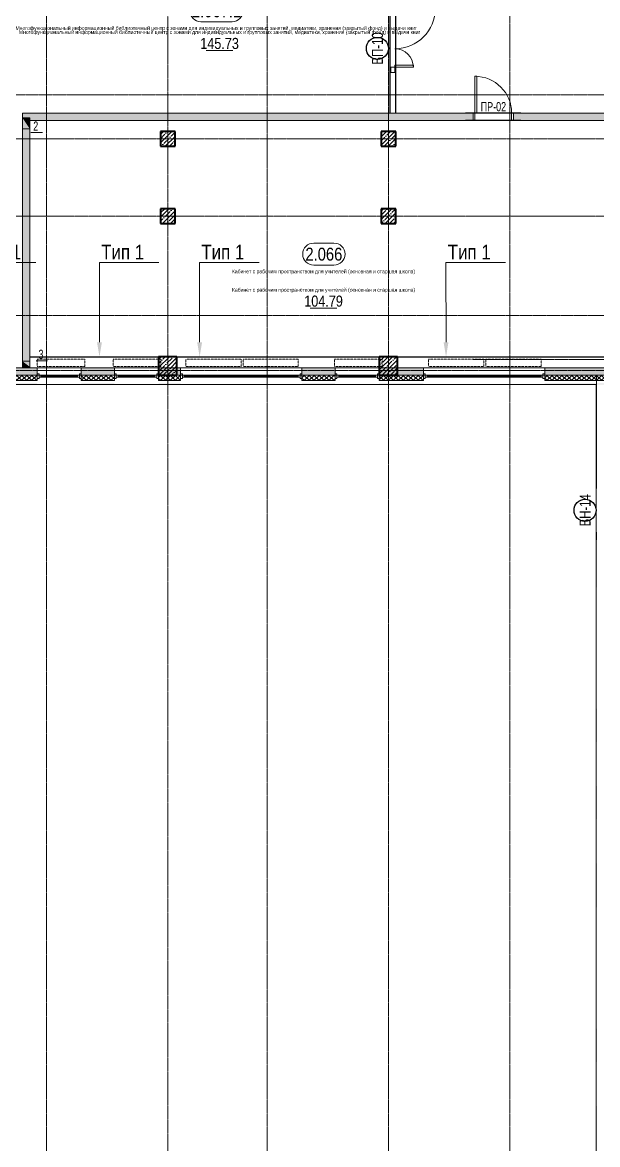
# Model space of a CAD drawing. Header units: millimetres. Extents: x -231292 to 573618, y -153144 to 564035.
# Drawn here: x 87433 to 103068, y 60880 to 91395 of the extents above; entities that cross this region are included whole.
import ezdxf
from ezdxf import colors
from ezdxf.entities.mleader import LeaderData, LeaderLine
from ezdxf.enums import TextEntityAlignment as Align
from ezdxf.math import Vec2, Vec3

# ---------------------------------------------------------------- set-up
doc = ezdxf.new("R2010")
doc.units = ezdxf.units.MM
for name, pattern in [('CENTER2', [28.575, 19.05, -3.175, 3.175, -3.175]), ('DASHED', [19.05, 12.7, -6.35]), ('HIDDEN2', [4.7625, 3.175, -1.5875])]:
    doc.linetypes.add(name, pattern=pattern)
doc.layers.get('0').update_dxf_attribs({"color": 250})
doc.layers.get('Defpoints').update_dxf_attribs({"color": 250})
for name, color, linetype, lineweight in [('A-AREA', 250, 'Continuous', 15), ('A-Wall-Open', 250, 'Continuous', 5), ('A-Wall_Материал_Газоблок_Контур', 250, 'Continuous', 0), ('АР_Area', 250, 'Continuous', 5), ('АР_Витраж марка', 250, 'Continuous', 9), ('АР_Двери', 250, 'Continuous', 9), ('АР_Двери_витраж', 250, 'Continuous', 9), ('АР_Колонны', 250, 'Continuous', 35), ('АР_Окна', 250, 'Continuous', 5), ('АР_Отв. марка', 250, 'Continuous', 9), ('АР_Отопительные приборы', 250, 'HIDDEN2', 0), ('АР_площадь пом', 250, 'Continuous', 5), ('АР_Стены ЖБ', 250, 'Continuous', 35), ('АР_Стены ПЕНОблок', 250, 'Continuous', 20), ('АР_Утеплитель', 250, 'Continuous', 0), ('АР_Штриховка', 250, 'Continuous', 0), ('Зашивка радиаторов тип 1 (фанера и МДФ)', 250, 'Continuous', 0), ('КМ_Фахверки', 250, 'Continuous', 80), ('ОВ_Отопление', 250, 'Continuous', 0), ('Размеры зашивки ГКЛ', 250, 'Continuous', 0), ('РД_Оси_100', 250, 'Continuous', 0), ('СС_Отверстия', 250, 'Continuous', 9)]:
    doc.layers.add(name, color=color, linetype=linetype, lineweight=lineweight)
for name, color, linetype, lineweight, plot in [('АР_Делит', 250, 'Continuous', 0, False), ('РД_Витраж_проем', 250, 'Continuous', 0, False), ('РД_Проем', 250, 'Continuous', 0, False), ('РД_проем_инж перемыч_подсчет', 250, 'Continuous', 30, False)]:
    doc.layers.add(name, color=color, linetype=linetype, lineweight=lineweight, plot=plot)
doc.layers.add('РД_Витраж_перегородка', color=250, linetype='Continuous')
doc.layers.add('РД_Перемычка инж проемов', color=250, linetype='Continuous')
doc.styles.add('Arial0', font='arial.ttf')
doc.styles.add('Arial_09', font='ARIALN.TTF', dxfattribs={"width": 0.9})
doc.styles.add('style1', font='ARIALN.TTF')
doc.styles.add('ккк', font='isocpeur.ttf', dxfattribs={"width": 0.85, "oblique": 15})
pattern_1 = [(45, (8883.4, 13229.69), (-112.2532, 112.2532), []), (45, (8995.66, 13229.69), (-112.2532, 112.2532), [198.4375, -39.6875, 0, -39.6875])]

# ---------------------------------------------------------------- blocks, each defined once
blk = doc.blocks.new('СОШ_2200_АР_ОСИ_М100_28.05.24')
at = {"layer": 'АР_Делит', "color": 5, "linetype": 'DASHED'}
blk.add_lwpolyline([(114955, 135155), (114955, -355), (93595.036, -355), (93595.036, 13855), (94145, 13855), (94145, 68320), (66055, 68320), (66055, 13857.73), (83455, 13857.73), (83455, -355), (45245, -355), (45245, 13145), (44695, 13145), (44695, 26755), (45245, 26755), (45245, 68320), (20455, 68320), (20455, 26755), (27955, 26755), (27955, 13145), (-355, 13145), (-355, 100855)], dxfattribs=at)
at = {"layer": 'РД_Оси_100', "linetype": 'CENTER2'}
for p, q in [((79200, -6155), (79200, 139938.679)), ((85200, -6155), (85200, 139938.679)), ((88500, -6155), (88500, 139938.679)), ((91800, -6155), (91800, 139938.679)), ((119910, 76200), (-5954.958, 76200)), ((-5954.958, 75000), (119910, 75000)), ((-5954.958, 72900), (95715.503, 72900)), ((89599.446, 72900), (119910, 72900)), ((90799.446, 69000), (117755, 69000))]:
    blk.add_line(p, q, dxfattribs=at)
for points in [[(82500, 139938.679), (82500, -6155)], [(119910, 70200), (-5954.958, 70200)], [(95715.503, 68700), (-5454.958, 68700), (-5954.958, 68850)]]:
    blk.add_lwpolyline(points, dxfattribs=at)
blk = doc.blocks.new('MOK-МаркаПом_овал_ареал')
for p, q in [((-2.75, 3), (2.75, 3)), ((-2.75, -3), (2.75, -3))]:
    blk.add_line(p, q)
for centre, radius, start, end in [((-2.75, 0), 3, 90, 270), ((-3.75, 0), 3.5, 0, 0.001), ((2.75, 0), 3, 270, 90)]:
    blk.add_arc(centre, radius, start, end)
at = {"color": 0, "style": 'style1'}
blk.add_attdef('АР-ПОМЕЩЕНИЕ:НОМЕР', text='', height=3.5, dxfattribs=at).set_placement((0, 0), align=Align.MIDDLE)
at = {"layer": 'Defpoints', "color": 2, "style": 'style1'}
blk.add_attdef('АР-ПОМЕЩЕНИЕ:НАИМЕНОВАНИЕ', text='', height=1, dxfattribs=at).set_placement((-0.09, -4.81), align=Align.MIDDLE)
blk = doc.blocks.new('MOK-МаркаПом_овал_ареал_5ц')
for p, q in [((-4.25, 3), (4.25, 3)), ((-4.25, -3), (4.25, -3))]:
    blk.add_line(p, q)
for centre, radius, start, end in [((-4.25, 0), 3, 90, 270), ((-3.75, 0), 3.5, 0, 0.001), ((4.25, 0), 3, 270, 90)]:
    blk.add_arc(centre, radius, start, end)
at = {"color": 0, "style": 'style1'}
blk.add_attdef('АР-ПОМЕЩЕНИЕ:НОМЕР', text='', height=3.5, dxfattribs=at).set_placement((0, 0), align=Align.MIDDLE)
at = {"layer": 'Defpoints', "color": 2, "style": 'style1'}
blk.add_attdef('АР-ПОМЕЩЕНИЕ:НАИМЕНОВАНИЕ', text='', height=1, dxfattribs=at).set_placement((-0.09, -4.81), align=Align.MIDDLE)
blk = doc.blocks.new('MOK-МаркаПомещения1')
at = {"layer": 'A-AREA', "color": 0}
blk.add_line((-3.65, -1.94), (3.65, -1.94), dxfattribs=at)
at = {"layer": 'A-AREA', "color": 0, "style": 'style1'}
blk.add_attdef('АР-ПОМЕЩЕНИЕ:ПЛОЩАДЬ', text='', height=3, dxfattribs=at).set_placement((0, 0), align=Align.MIDDLE)
at = {"layer": 'Defpoints', "style": 'style1', "flags": 8}
blk.add_attdef('АР-ПОМЕЩЕНИЕ:НАИМЕНОВАНИЕ', text='', height=1, dxfattribs=at).set_placement((0, 2.96), align=Align.MIDDLE)
blk = doc.blocks.new('MOK-МаркаПроема инж.')
blk.add_line((-1.33, -1.75), (1.8, -1.75))
at = {"color": 0, "style": 'Arial0', "width": 0.7}
blk.add_attdef('АР-ПРОЕМ:Коробка', text='', height=2.5, dxfattribs=at).set_placement((0, 0), align=Align.MIDDLE)
blk = doc.blocks.new('МаркаВитража1')
at = {"layer": 'Defpoints'}
blk.add_circle((0, 0), 3, dxfattribs=at)
at = {"color": 0, "linetype": 'ByBlock', "lineweight": -2, "style": 'Arial_09', "width": 0.9}
blk.add_attdef('АР-ОКНО:НАИМЕНОВАНИЕ', text='', height=3, dxfattribs=at).set_placement((0, 0), align=Align.MIDDLE)
blk = doc.blocks.new('MOK-МаркаПеремычки')
at = {"color": 0, "style": 'ккк', "oblique": 15, "width": 0.85}
blk.add_attdef('АР-ПРОЕМ:ПЕРЕМЫЧКА', text='', height=2.5, dxfattribs=at).set_placement((0, 0), align=Align.MIDDLE)

msp = doc.modelspace()

# ---------------------------------------------------------------- hatches: boundary and pattern name
at = {"layer": 'АР_Штриховка', "linetype": 'Continuous', "lineweight": 0}
h = msp.add_hatch(dxfattribs=at)
h.set_pattern_fill('AR-CONC', color=256, angle=-315, style=0)
h.set_pattern_definition([(95, (8883.4, 13229.69), (140.09465, 117.55338), [19.05, -209.55]), (40, (8883.4, 13229.69), (-160.01845, 110.17673), [15.24, -167.64058]), (145.45144, (8895.08, 13239.48), (-19.9238, 227.7301), [16.19, -178.09024]), (91.1842, (8847.48, 13265.6), (221.41024, 161.9534), [28.575, -314.325]), (141.63556, (8865.93, 13279.1), (-7.0866, 342.82676), [24.285, -267.1356]), (36.18415, (8847.48, 13265.6), (-7.0866, 342.82676), [22.85997, -251.45973]), (66, (8874.42, 13274.59), (179.51998, 34.89515), [19.05, -209.55]), (11, (8874.42, 13274.59), (-86.53993, 173.9412), [15.24, -167.64]), (116.45145, (8889.38, 13277.5), (92.98005, 208.83634), [16.19, -178.08994]), (82.5, (8883.4, 13229.686), (-57.60547, 61.973414), [0, -165.608, 0, -170.18, 0, -168.275]), (52.5, (8883.4, 13229.69), (-23.58973, 118.087), [0, -97.028, 0, -161.798, 0, -64.135]), (12.5, (8843.35, 13189.634), (99.927863, 91.826196), [0, -63.5, 0, -198.12, 0, -262.89]), (2.5, (8825.39, 13171.67), (86.7639, 122.72239), [0, -82.55, 0, -131.572, 0, -186.69])])
h.paths.add_polyline_path([(103283.399, 88729.706), (103283.399, 88929.706), (100783.399, 88929.702), (100783.399, 88729.702)], flags=0)
h.paths.add_polyline_path([(99683.399, 88729.7), (99683.399, 88929.7), (87433.403, 88929.681), (87633.403, 88729.681)], flags=0)
h = msp.add_hatch(dxfattribs=at)
h.set_pattern_fill('AR-CONC', color=256, angle=-315, style=0)
h.set_pattern_definition([(95, (8883.4, 13229.69), (140.09465, 117.55338), [19.05, -209.55]), (40, (8883.4, 13229.69), (-160.01845, 110.17673), [15.24, -167.64058]), (145.45144, (8895.08, 13239.48), (-19.9238, 227.7301), [16.19, -178.09024]), (91.1842, (8847.48, 13265.6), (221.41024, 161.9534), [28.575, -314.325]), (141.63556, (8865.93, 13279.1), (-7.0866, 342.82676), [24.285, -267.1356]), (36.18415, (8847.48, 13265.6), (-7.0866, 342.82676), [22.86, -251.4597]), (66, (8874.42, 13274.59), (179.51998, 34.89515), [19.05, -209.55]), (11, (8874.42, 13274.59), (-86.53993, 173.9412), [15.24, -167.64]), (116.45145, (8889.38, 13277.5), (92.98005, 208.83634), [16.19, -178.08994]), (82.5, (8883.4, 13229.686), (-57.60547, 61.973414), [0, -165.608, 0, -170.18, 0, -168.275]), (52.5, (8883.4, 13229.69), (-23.58973, 118.087), [0, -97.028, 0, -161.798, 0, -64.135]), (12.5, (8843.35, 13189.634), (99.927863, 91.826196), [0, -63.5, 0, -198.12, 0, -262.89]), (2.5, (8825.39, 13171.67), (86.7639, 122.72239), [0, -82.55, 0, -131.572, 0, -186.69])])
h.paths.add_polyline_path([(87633.403, 88729.681), (87433.403, 88929.681), (87433.403, 82004.103), (87633.403, 82004.103)], flags=0)
at = {"layer": 'АР_Штриховка', "linetype": 'Continuous', "lineweight": 5}
h = msp.add_hatch(dxfattribs=at)
h.set_pattern_fill('ANSI35', color=256, scale=25, style=0)
h.set_pattern_definition(pattern_1)
h.paths.add_polyline_path([(91183.403, 88029.686), (91583.403, 88029.686), (91583.403, 88429.686), (91183.403, 88429.686)], flags=0)
h = msp.add_hatch(dxfattribs=at)
h.set_pattern_fill('ANSI35', color=256, scale=25, style=0)
h.set_pattern_definition(pattern_1)
h.paths.add_polyline_path([(97183.403, 88029.686), (97583.403, 88029.686), (97583.403, 88429.686), (97183.403, 88429.686)], flags=0)
h = msp.add_hatch(dxfattribs=at)
h.set_pattern_fill('ANSI35', color=256, scale=25, style=0)
h.set_pattern_definition(pattern_1)
h.paths.add_polyline_path([(91183.403, 85929.686), (91583.403, 85929.686), (91583.403, 86329.686), (91183.403, 86329.686)], flags=0)
h = msp.add_hatch(dxfattribs=at)
h.set_pattern_fill('ANSI35', color=256, scale=25, style=0)
h.set_pattern_definition(pattern_1)
h.paths.add_polyline_path([(97183.403, 85929.686), (97583.403, 85929.686), (97583.403, 86329.686), (97183.403, 86329.686)], flags=0)
h = msp.add_hatch(dxfattribs=at)
h.set_pattern_fill('ANSI35', color=256, scale=25, style=0)
h.set_pattern_definition(pattern_1)
h.paths.add_polyline_path([(91133.403, 81804.686), (91633.403, 81804.686), (91633.403, 82304.686), (91133.403, 82304.686)], flags=0)
h = msp.add_hatch(dxfattribs=at)
h.set_pattern_fill('ANSI35', color=256, scale=25, style=0)
h.set_pattern_definition(pattern_1)
h.paths.add_polyline_path([(97133.403, 81804.686), (97633.403, 81804.686), (97633.403, 82304.686), (97133.403, 82304.686)], flags=0)
at = {"layer": 'АР_Штриховка', "linetype": 'Continuous', "lineweight": 0}
h = msp.add_hatch(dxfattribs=at)
h.set_pattern_fill('AR-CONC', color=256, style=0)
h.set_pattern_definition([(50, (8883.4, 13229.69), (182.18467, -15.93909), [19.05, -209.55]), (355, (8883.4, 13229.69), (-35.24342, 191.05685), [15.24, -167.64058]), (100.45144, (8898.58, 13228.36), (146.94125, 175.11775), [16.19, -178.09024]), (46.1842, (8883.4, 13280.49), (271.07904, -42.04233), [28.575, -314.325]), (96.63556, (8906, 13276.98), (237.40413, 247.4261), [24.285, -267.1356]), (351.18415, (8883.4, 13280.5), (237.40413, 247.4261), [22.85997, -251.4597]), (21, (8908.8, 13267.79), (151.6144, -102.2652), [19.05, -209.55]), (326, (8908.8, 13267.79), (61.80203, 184.18797), [15.24, -167.64]), (71.45144, (8921.44, 13259.26), (213.41642, 81.92277), [16.19, -178.08994]), (37.5, (8883.4, 13229.686), (3.088603, 84.55504), [0, -165.608, 0, -170.18, 0, -168.275]), (7.5, (8883.4, 13229.69), (66.81966, 100.180575), [0, -97.028, 0, -161.798, 0, -64.135]), (327.5, (8826.76, 13229.686), (135.590595, -5.728744), [0, -63.5, 0, -198.12, 0, -262.89]), (317.5, (8801.36, 13229.69), (148.12918, 25.42649), [0, -82.55, 0, -131.572, 0, -186.69])])
h.paths.add_polyline_path([(103283.403, 81804.103), (103283.403, 82004.103), (101633.403, 82004.103), (101633.403, 81804.103)], flags=0)
h.paths.add_polyline_path([(98333.403, 81804.103), (98333.403, 82004.103), (97133.403, 82004.103), (97133.403, 81804.103)], flags=0)
h.paths.add_polyline_path([(95933.403, 81804.103), (95933.403, 82004.103), (95033.403, 82004.103), (95033.403, 81804.103)], flags=0)
h.paths.add_polyline_path([(91733.403, 81804.103), (91733.403, 82004.103), (91133.403, 82004.103), (91133.403, 81804.103)], flags=0)
h.paths.add_polyline_path([(89933.403, 81804.103), (89933.403, 82004.103), (89033.403, 82004.103), (89033.403, 81804.103)], flags=0)
h.paths.add_polyline_path([(87833.403, 81804.103), (87833.403, 82004.103), (86933.403, 82004.103), (86933.403, 81804.103)], flags=0)
h.paths.add_polyline_path([(85733.403, 81804.103), (85733.403, 82004.103), (85633.403, 82004.103), (85633.403, 81804.103)], flags=0)
h = msp.add_hatch(dxfattribs=at)
h.set_pattern_fill('ANSI37', color=256, scale=30, style=0)
h.set_pattern_definition([(45, (8883.4, 13229.69), (-67.35192, 67.35192), []), (135, (8883.4, 13229.69), (-67.35192, -67.35192), [])])
h.paths.add_polyline_path([(103283.403, 81654.103), (103283.403, 81804.103), (101633.403, 81804.103), (101633.403, 81654.103)], flags=0)
h.paths.add_polyline_path([(98333.403, 81654.103), (98333.403, 81804.103), (97133.403, 81804.103), (97133.403, 81654.103)], flags=0)
h.paths.add_polyline_path([(95933.403, 81654.103), (95933.403, 81804.103), (95033.403, 81804.103), (95033.403, 81654.103)], flags=0)
h.paths.add_polyline_path([(91733.403, 81654.103), (91733.403, 81804.103), (91133.403, 81804.103), (91133.403, 81654.103)], flags=0)
h.paths.add_polyline_path([(89933.403, 81654.103), (89933.403, 81804.103), (89033.403, 81804.103), (89033.403, 81654.103)], flags=0)
h.paths.add_polyline_path([(87833.403, 81654.103), (87833.403, 81804.103), (86933.403, 81804.103), (86933.403, 81654.103)], flags=0)
h.paths.add_polyline_path([(85733.403, 81654.103), (85733.403, 81804.103), (85633.403, 81804.103), (85633.403, 81654.103)], flags=0)
h = msp.add_hatch(dxfattribs=at)
h.set_pattern_fill('_U', color=256, style=0, pattern_type=0)
h.set_pattern_definition([(360, (8883.4027, 13229.6861), (-1e-16, 1), [])])
h.paths.add_polyline_path([(103028.403, 77329.686), (103053.403, 77329.686), (103053.403, 77529.686), (103028.403, 77529.686)], flags=0)
h.paths.add_polyline_path([(103028.404, 78729.686), (103053.404, 78729.686), (103053.407, 81804.103), (103028.407, 81804.103)], flags=0)
h = msp.add_hatch(dxfattribs=at)
h.set_pattern_fill('_U', color=256, style=0, pattern_type=0)
h.set_pattern_definition([(360, (8883.4027, 13229.6861), (1e-16, 1), [])])
h.paths.add_polyline_path([(103283.403, 81549.103), (103283.403, 81574.103), (101633.403, 81574.103), (101633.403, 81549.103)], flags=0)
h.paths.add_polyline_path([(98333.403, 81549.103), (98333.403, 81574.103), (97133.403, 81574.103), (97133.403, 81549.103)], flags=0)
h.paths.add_polyline_path([(95933.403, 81549.103), (95933.403, 81574.103), (95033.403, 81574.103), (95033.403, 81549.103)], flags=0)
h.paths.add_polyline_path([(91733.403, 81549.103), (91733.403, 81574.103), (91133.403, 81574.103), (91133.403, 81549.103)], flags=0)
h.paths.add_polyline_path([(89933.403, 81549.103), (89933.403, 81574.103), (89033.403, 81574.103), (89033.403, 81549.103)], flags=0)
h.paths.add_polyline_path([(87833.403, 81549.103), (87833.403, 81574.103), (86933.403, 81574.103), (86933.403, 81549.103)], flags=0)
h.paths.add_polyline_path([(85733.403, 81549.103), (85733.403, 81574.103), (85633.403, 81574.103), (85633.403, 81549.103)], flags=0)
h = msp.add_hatch(dxfattribs=at)
h.set_pattern_fill('_U', color=256, style=0, pattern_type=0)
h.set_pattern_definition([(360, (8883.4027, 13229.6861), (-4e-17, 1), [])])
h.paths.add_polyline_path([(103028.403, 27329.686), (103053.403, 27329.686), (103053.403, 34629.686), (103028.403, 34629.686)], flags=0)
h.paths.add_polyline_path([(103028.403, 37029.686), (103053.403, 37029.686), (103053.403, 38229.686), (103028.403, 38229.686)], flags=0)
h.paths.add_polyline_path([(103028.403, 39429.686), (103053.403, 39429.686), (103053.403, 40329.686), (103028.403, 40329.686)], flags=0)
h.paths.add_polyline_path([(103028.403, 42429.686), (103053.403, 42429.686), (103053.403, 44529.686), (103028.403, 44529.686)], flags=0)
h.paths.add_polyline_path([(103028.403, 45729.686), (103053.403, 45729.686), (103053.403, 46629.686), (103028.403, 46629.686)], flags=0)
h.paths.add_polyline_path([(103028.403, 49929.686), (103053.403, 49929.686), (103053.403, 50829.686), (103028.403, 50829.686)], flags=0)
h.paths.add_polyline_path([(103028.403, 52029.686), (103053.403, 52029.686), (103053.403, 52929.686), (103028.403, 52929.686)], flags=0)
h.paths.add_polyline_path([(103028.403, 54129.686), (103053.403, 54129.686), (103053.403, 55029.686), (103028.403, 55029.686)], flags=0)
h.paths.add_polyline_path([(103028.403, 58329.686), (103053.403, 58329.686), (103053.403, 59229.686), (103028.403, 59229.686)], flags=0)
h.paths.add_polyline_path([(103028.403, 60429.686), (103053.403, 60429.686), (103053.403, 61929.686), (103028.403, 61929.686)], flags=0)
h.paths.add_polyline_path([(103028.403, 63129.686), (103053.403, 63129.686), (103053.403, 64029.686), (103028.403, 64029.686)], flags=0)
h.paths.add_polyline_path([(103028.403, 67329.686), (103053.403, 67329.686), (103053.403, 68529.686), (103028.403, 68529.686)], flags=0)
h.paths.add_polyline_path([(103028.403, 69729.686), (103053.403, 69729.686), (103053.403, 70629.686), (103028.403, 70629.686)], flags=0)
h.paths.add_polyline_path([(103028.403, 71829.686), (103053.403, 71829.686), (103053.403, 72729.686), (103028.403, 72729.686)], flags=0)
h.paths.add_polyline_path([(103028.403, 76029.686), (103053.403, 76029.686), (103053.403, 77329.686), (103028.403, 77329.686)], flags=0)
at = {"layer": 'ОВ_Отопление', "linetype": 'Continuous', "lineweight": 5}
for points in [[(87433.403, 82179.103), (87433.403, 82029.103), (87533.403, 82104.103)], [(87433.403, 82029.103), (87633.403, 82029.103), (87533.403, 82104.103)]]:
    msp.add_hatch(color=256, dxfattribs=at).paths.add_polyline_path(points, flags=0)
at = {"layer": 'СС_Отверстия', "linetype": 'Continuous', "lineweight": 5}
for points in [[(87633.403, 88798.995), (87433.403, 88798.995), (87533.403, 88648.995)], [(87633.403, 88498.995), (87633.403, 88798.995), (87533.403, 88648.995)]]:
    msp.add_hatch(color=256, dxfattribs=at).paths.add_polyline_path(points, flags=0)

# ---------------------------------------------------------------- linework, layer by layer
at = {"layer": 'A-Wall-Open', "linetype": 'Continuous', "lineweight": 5}
msp.add_line((103028.403, 77529.686), (103028.404, 78729.686), dxfattribs=at)
at = {"layer": 'A-Wall_Материал_Газоблок_Контур', "linetype": 'Continuous', "lineweight": 0}
for p, q in [((89033.403, 82004.103), (87833.403, 82004.103)), ((91133.403, 82004.103), (89933.403, 82004.103)), ((95033.403, 82004.103), (91733.403, 82004.103)), ((97133.403, 82004.103), (95933.403, 82004.103)), ((101633.403, 82004.103), (98333.403, 82004.103)), ((87833.403, 81549.103), (89033.403, 81549.103)), ((89933.403, 81549.103), (91133.403, 81549.103)), ((91733.403, 81549.103), (95033.403, 81549.103)), ((95933.403, 81549.103), (97133.403, 81549.103)), ((98333.403, 81549.103), (101633.403, 81549.103)), ((103028.403, 76029.686), (103028.403, 72729.686)), ((103028.403, 71829.686), (103028.403, 70629.686)), ((103028.403, 69729.686), (103028.403, 68529.686)), ((103028.403, 67329.686), (103028.403, 64029.686)), ((103028.403, 63129.686), (103028.403, 61929.686))]:
    msp.add_line(p, q, dxfattribs=at)
at = {"layer": 'АР_Двери', "linetype": 'Continuous', "lineweight": 9}
for points in [[(99733.399, 88929.7), (99783.399, 88929.7), (99783.397, 89929.7), (99733.397, 89929.7)], [(99733.399, 88729.7), (99683.399, 88729.7), (99683.399, 88929.7), (99733.399, 88929.7)], [(100733.399, 88729.702), (100783.399, 88729.702), (100783.399, 88929.702), (100733.399, 88929.702)]]:
    msp.add_lwpolyline(points, close=True, dxfattribs=at)
msp.add_arc((99733.399, 88929.7), 1000, 0.0000903, 90.0000903, dxfattribs=at)
at = {"layer": 'АР_Двери_витраж', "linetype": 'Continuous', "lineweight": 9}
for p, q in [((97580.903, 88929.686), (97430.903, 88929.686)), ((97430.903, 88929.686), (97430.903, 88929.677)), ((97430.903, 88929.677), (97580.903, 88929.677)), ((97580.903, 88929.677), (97580.903, 88929.686))]:
    msp.add_line(p, q, dxfattribs=at)
for points in [[(97450.903, 90179.686), (97450.903, 90029.686), (97560.903, 90029.686), (97560.903, 90179.686)], [(98060.903, 90179.686), (98060.903, 90229.686), (97560.903, 90229.686), (97560.903, 90179.686)]]:
    msp.add_lwpolyline(points, close=True, dxfattribs=at)
msp.add_arc((97560.903, 91779.686), 1100, 270, 0, dxfattribs=at)
at = {"layer": 'АР_Двери_витраж', "linetype": 'Continuous', "lineweight": 9, "extrusion": (0, 0, -1)}
msp.add_arc((-97560.903, 90179.686), 500, 90, 180, dxfattribs=at)
at = {"layer": 'АР_Колонны', "linetype": 'HIDDEN2', "lineweight": 25}
for p, q in [((91183.403, 88429.686), (91583.403, 88429.686)), ((91183.403, 88029.686), (91183.403, 88429.686)), ((91583.403, 88429.686), (91583.403, 88029.686)), ((97183.403, 88429.686), (97583.403, 88429.686)), ((97183.403, 88029.686), (97183.403, 88429.686)), ((97583.403, 88429.686), (97583.403, 88029.686)), ((91583.403, 88029.686), (91183.403, 88029.686)), ((97583.403, 88029.686), (97183.403, 88029.686)), ((91183.403, 86329.686), (91583.403, 86329.686)), ((91183.403, 85929.686), (91183.403, 86329.686)), ((91583.403, 86329.686), (91583.403, 85929.686)), ((97183.403, 86329.686), (97583.403, 86329.686)), ((97183.403, 85929.686), (97183.403, 86329.686)), ((97583.403, 86329.686), (97583.403, 85929.686)), ((91583.403, 85929.686), (91183.403, 85929.686)), ((97583.403, 85929.686), (97183.403, 85929.686)), ((91133.403, 82304.686), (91633.403, 82304.686)), ((91133.403, 81804.686), (91133.403, 82304.686)), ((91633.403, 82304.686), (91633.403, 81804.686)), ((97133.403, 82304.686), (97633.403, 82304.686)), ((97133.403, 81804.686), (97133.403, 82304.686)), ((97633.403, 82304.686), (97633.403, 81804.686)), ((91633.403, 81804.686), (91133.403, 81804.686)), ((97633.403, 81804.686), (97133.403, 81804.686))]:
    msp.add_line(p, q, dxfattribs=at)
at = {"layer": 'АР_Колонны', "linetype": 'Continuous', "lineweight": 35}
for p, q in [((91183.403, 88429.686), (91583.403, 88429.686)), ((91183.403, 88029.686), (91183.403, 88429.686)), ((91583.403, 88029.686), (91583.403, 88429.686)), ((97183.403, 88429.686), (97583.403, 88429.686)), ((97183.403, 88029.686), (97183.403, 88429.686)), ((97583.403, 88029.686), (97583.403, 88429.686)), ((91183.403, 88029.686), (91583.403, 88029.686)), ((97183.403, 88029.686), (97583.403, 88029.686)), ((91183.403, 86329.686), (91583.403, 86329.686)), ((91183.403, 85929.686), (91183.403, 86329.686)), ((91583.403, 85929.686), (91583.403, 86329.686)), ((97183.403, 86329.686), (97583.403, 86329.686)), ((97183.403, 85929.686), (97183.403, 86329.686)), ((97583.403, 85929.686), (97583.403, 86329.686)), ((91183.403, 85929.686), (91583.403, 85929.686)), ((97183.403, 85929.686), (97583.403, 85929.686)), ((91133.403, 82304.686), (91633.403, 82304.686)), ((91133.403, 81804.686), (91133.403, 82304.686)), ((91633.403, 81804.686), (91633.403, 82304.686)), ((97133.403, 82304.686), (97633.403, 82304.686)), ((97133.403, 81804.686), (97133.403, 82304.686)), ((97633.403, 81804.686), (97633.403, 82304.686)), ((91133.403, 81804.686), (91633.403, 81804.686)), ((97133.403, 81804.686), (97633.403, 81804.686))]:
    msp.add_line(p, q, dxfattribs=at)
at = {"layer": 'АР_Окна', "linetype": 'Continuous', "lineweight": 5}
for p, q in [((87833.403, 82004.103), (89033.403, 82004.103)), ((87933.403, 81751.603), (87933.403, 81801.603)), ((88933.403, 81751.603), (88933.403, 81801.603)), ((89933.403, 82004.103), (91133.403, 82004.103)), ((90033.403, 81751.603), (90033.403, 81801.603)), ((91033.403, 81751.603), (91033.403, 81801.603)), ((91733.403, 82004.103), (95033.403, 82004.103)), ((91833.403, 81751.603), (91833.403, 81801.603)), ((94933.403, 81751.603), (94933.403, 81801.603)), ((95933.403, 82004.103), (97133.403, 82004.103)), ((96033.403, 81751.603), (96033.403, 81801.603)), ((97033.403, 81751.603), (97033.403, 81801.603)), ((98333.403, 82004.103), (101633.403, 82004.103)), ((98433.403, 81751.603), (98433.403, 81801.603)), ((101533.403, 81751.603), (101533.403, 81801.603)), ((87833.403, 81549.103), (89033.403, 81549.103)), ((87933.403, 81776.603), (88933.403, 81776.603)), ((89933.403, 81549.103), (91133.403, 81549.103)), ((90033.403, 81776.603), (91033.403, 81776.603)), ((91733.403, 81549.103), (95033.403, 81549.103)), ((91833.403, 81776.603), (94933.403, 81776.603)), ((95933.403, 81549.103), (97133.403, 81549.103)), ((96033.403, 81776.603), (97033.403, 81776.603)), ((98333.403, 81549.103), (101633.403, 81549.103)), ((98433.403, 81776.603), (101533.403, 81776.603)), ((103028.403, 72729.686), (103028.403, 76029.686)), ((103028.403, 70629.686), (103028.403, 71829.686)), ((103028.403, 68529.686), (103028.403, 69729.686)), ((103028.403, 64029.686), (103028.403, 67329.686)), ((103028.403, 61929.686), (103028.403, 63129.686))]:
    msp.add_line(p, q, dxfattribs=at)
for points in [[(87883.403, 81836.603), (87833.403, 81836.603), (87833.403, 81716.603), (87883.403, 81716.603)], [(87883.403, 81751.603), (87883.403, 81801.603), (88983.403, 81801.603), (88983.403, 81751.603)], [(88983.403, 81836.603), (89033.403, 81836.603), (89033.403, 81716.603), (88983.403, 81716.603)], [(89983.403, 81836.603), (89933.403, 81836.603), (89933.403, 81716.603), (89983.403, 81716.603)], [(89983.403, 81751.603), (89983.403, 81801.603), (91083.403, 81801.603), (91083.403, 81751.603)], [(91083.403, 81836.603), (91133.403, 81836.603), (91133.403, 81716.603), (91083.403, 81716.603)], [(91783.403, 81836.603), (91733.403, 81836.603), (91733.403, 81716.603), (91783.403, 81716.603)], [(91783.403, 81751.603), (91783.403, 81801.603), (94983.403, 81801.603), (94983.403, 81751.603)], [(94983.403, 81836.603), (95033.403, 81836.603), (95033.403, 81716.603), (94983.403, 81716.603)], [(95983.403, 81836.603), (95933.403, 81836.603), (95933.403, 81716.603), (95983.403, 81716.603)], [(95983.403, 81751.603), (95983.403, 81801.603), (97083.403, 81801.603), (97083.403, 81751.603)], [(97083.403, 81836.603), (97133.403, 81836.603), (97133.403, 81716.603), (97083.403, 81716.603)], [(98383.403, 81836.603), (98333.403, 81836.603), (98333.403, 81716.603), (98383.403, 81716.603)], [(98383.403, 81751.603), (98383.403, 81801.603), (101583.403, 81801.603), (101583.403, 81751.603)], [(101583.403, 81836.603), (101633.403, 81836.603), (101633.403, 81716.603), (101583.403, 81716.603)]]:
    msp.add_lwpolyline(points, close=True, dxfattribs=at)
at = {"layer": 'АР_Отопительные приборы'}
for points in [[(87831.198, 82234.103), (89131.198, 82234.103), (89131.198, 82034.103), (87831.198, 82034.103)], [(89898.938, 82234.103), (91198.938, 82234.103), (91198.938, 82034.103), (89898.938, 82034.103)], [(91875.12, 82234.103), (93375.12, 82234.103), (93375.12, 82034.103), (91875.12, 82034.103)], [(93433.295, 82234.103), (94933.295, 82234.103), (94933.295, 82034.103), (93433.295, 82034.103)], [(95915.235, 82234.103), (97215.235, 82234.103), (97215.235, 82034.103), (95915.235, 82034.103)], [(98475.959, 82234.103), (99975.959, 82234.103), (99975.959, 82034.103), (98475.959, 82034.103)], [(100034.135, 82234.103), (101534.135, 82234.103), (101534.135, 82034.103), (100034.135, 82034.103)]]:
    msp.add_lwpolyline(points, close=True, dxfattribs=at)
at = {"layer": 'АР_Стены ЖБ', "linetype": 'Continuous', "lineweight": 40}
for p, q in [((91583.403, 88429.686), (91183.403, 88429.686)), ((91183.403, 88429.686), (91183.403, 88029.686)), ((91583.403, 88029.686), (91583.403, 88429.686)), ((97583.403, 88429.686), (97183.403, 88429.686)), ((97183.403, 88429.686), (97183.403, 88029.686)), ((97583.403, 88029.686), (97583.403, 88429.686)), ((91183.403, 88029.686), (91583.403, 88029.686)), ((97183.403, 88029.686), (97583.403, 88029.686)), ((91583.403, 86329.686), (91183.403, 86329.686)), ((91183.403, 86329.686), (91183.403, 85929.686)), ((91583.403, 85929.686), (91583.403, 86329.686)), ((97583.403, 86329.686), (97183.403, 86329.686)), ((97183.403, 86329.686), (97183.403, 85929.686)), ((97583.403, 85929.686), (97583.403, 86329.686)), ((91183.403, 85929.686), (91583.403, 85929.686)), ((97183.403, 85929.686), (97583.403, 85929.686)), ((91633.403, 82304.686), (91133.403, 82304.686)), ((91133.403, 82304.686), (91133.403, 81804.686)), ((91633.403, 81804.686), (91633.403, 82304.686)), ((97633.403, 82304.686), (97133.403, 82304.686)), ((97133.403, 82304.686), (97133.403, 81804.686)), ((97633.403, 81804.686), (97633.403, 82304.686)), ((91133.403, 81804.686), (91633.403, 81804.686)), ((97133.403, 81804.686), (97633.403, 81804.686))]:
    msp.add_line(p, q, dxfattribs=at)
at = {"layer": 'АР_Стены ПЕНОблок', "linetype": 'Continuous', "lineweight": 20}
for p, q in [((99683.399, 88929.7), (87433.403, 88929.681)), ((87433.403, 88929.681), (87433.403, 82004.103)), ((99683.399, 88729.7), (99683.399, 88929.7)), ((103283.399, 88929.706), (100783.399, 88929.702)), ((100783.399, 88929.702), (100783.399, 88729.702)), ((87633.403, 88729.681), (99683.399, 88729.7)), ((87633.403, 82004.103), (87633.403, 88729.681)), ((100783.399, 88729.702), (103283.399, 88729.706)), ((87833.403, 82004.103), (86933.403, 82004.103)), ((86933.403, 81804.103), (87833.403, 81804.103)), ((87433.403, 82004.103), (87633.403, 82004.103)), ((87833.403, 81804.103), (87833.403, 82004.103)), ((89933.403, 82004.103), (89033.403, 82004.103)), ((89033.403, 82004.103), (89033.403, 81804.103)), ((89033.403, 81804.103), (89933.403, 81804.103)), ((89933.403, 81804.103), (89933.403, 82004.103)), ((91733.403, 82004.103), (91133.403, 82004.103)), ((91133.403, 82004.103), (91133.403, 81804.103)), ((91133.403, 81804.103), (91733.403, 81804.103)), ((91733.403, 81804.103), (91733.403, 82004.103)), ((95933.403, 82004.103), (95033.403, 82004.103)), ((95033.403, 82004.103), (95033.403, 81804.103)), ((95033.403, 81804.103), (95933.403, 81804.103)), ((95933.403, 81804.103), (95933.403, 82004.103)), ((98333.403, 82004.103), (97133.403, 82004.103)), ((97133.403, 82004.103), (97133.403, 81804.103)), ((97133.403, 81804.103), (98333.403, 81804.103)), ((98333.403, 81804.103), (98333.403, 82004.103)), ((103283.403, 82004.103), (101633.403, 82004.103)), ((101633.403, 82004.103), (101633.403, 81804.103)), ((101633.403, 81804.103), (103283.403, 81804.103))]:
    msp.add_line(p, q, dxfattribs=at)
at = {"layer": 'АР_Утеплитель', "linetype": 'Continuous', "lineweight": 0}
for p, q in [((87833.403, 81804.103), (86933.403, 81804.103)), ((87833.403, 81654.103), (87833.403, 81804.103)), ((89933.403, 81804.103), (89033.403, 81804.103)), ((89033.403, 81804.103), (89033.403, 81654.103)), ((89933.403, 81654.103), (89933.403, 81804.103)), ((91733.403, 81804.103), (91133.403, 81804.103)), ((91133.403, 81804.103), (91133.403, 81654.103)), ((91733.403, 81654.103), (91733.403, 81804.103)), ((95933.403, 81804.103), (95033.403, 81804.103)), ((95033.403, 81804.103), (95033.403, 81654.103)), ((95933.403, 81654.103), (95933.403, 81804.103)), ((98333.403, 81804.103), (97133.403, 81804.103)), ((97133.403, 81804.103), (97133.403, 81654.103)), ((98333.403, 81654.103), (98333.403, 81804.103)), ((103283.403, 81804.103), (101633.403, 81804.103)), ((101633.403, 81804.103), (101633.403, 81654.103)), ((86933.403, 81654.103), (87833.403, 81654.103)), ((89033.403, 81654.103), (89933.403, 81654.103)), ((91133.403, 81654.103), (91733.403, 81654.103)), ((95033.403, 81654.103), (95933.403, 81654.103)), ((97133.403, 81654.103), (98333.403, 81654.103)), ((101633.403, 81654.103), (103283.403, 81654.103))]:
    msp.add_line(p, q, dxfattribs=at)
at = {"layer": 'Зашивка радиаторов тип 1 (фанера и МДФ)', "linetype": 'Continuous', "lineweight": 0}
for p, q in [((87433.403, 82004.103), (87433.403, 82304.103)), ((87632.844, 82004.103), (87632.844, 82304.103)), ((91133.403, 82304.103), (87632.844, 82304.103)), ((91133.403, 82291.603), (87632.844, 82291.603)), ((87632.844, 82291.603), (91133.403, 82291.603)), ((91133.403, 82004.103), (91133.403, 82304.103)), ((91633.403, 82004.103), (91633.403, 82304.103)), ((97133.403, 82304.103), (91633.403, 82304.103)), ((97133.403, 82291.603), (91633.403, 82291.603)), ((91633.403, 82291.603), (97133.403, 82291.603)), ((97133.403, 82004.103), (97133.403, 82304.103)), ((97633.403, 82004.103), (97633.403, 82304.103)), ((103283.403, 82304.103), (97633.403, 82304.103)), ((103283.403, 82291.603), (97633.403, 82291.603)), ((97633.403, 82291.603), (103283.403, 82291.603)), ((85633.403, 82004.103), (87433.403, 82004.103)), ((87632.844, 82004.103), (91133.403, 82004.103)), ((91633.403, 82004.103), (97133.403, 82004.103)), ((97633.403, 82004.103), (103283.403, 82004.103))]:
    msp.add_line(p, q, dxfattribs=at)
at = {"layer": 'КМ_Фахверки', "lineweight": 5}
msp.add_lwpolyline([(79583.403, 81804.686), (103283.403, 81804.103), (103283.403, 13129.686), (123583.403, 13129.686), (123583.371, 148129.686), (81883.406, 148129.686), (81883.406, 142129.686), (46283.403, 142129.686), (46283.403, 113829.686), (8783.403, 113829.686), (8783.403, 26629.686), (36583.403, 26629.686), (36583.403, 39729.686), (29083.403, 39729.686), (29083.403, 81804.686), (54383.403, 81804.686), (54383.403, 13129.686), (92083.403, 13129.686), (92083.403, 26829.686), (74683.402, 26829.694), (74683.401, 81804.686), (79584.99, 81804.686)], dxfattribs=at)
at = {"layer": 'ОВ_Отопление', "linetype": 'Continuous', "lineweight": 9}
for p, q in [((87433.403, 82029.103), (87433.403, 82179.103)), ((87433.403, 82179.103), (87633.403, 82179.103)), ((87633.403, 82029.103), (87633.403, 82179.103)), ((87433.403, 82029.103), (87633.403, 82029.103))]:
    msp.add_line(p, q, dxfattribs=at)
at = {"layer": 'РД_Витраж_перегородка', "linetype": 'Continuous', "lineweight": -3}
for p, q in [((97430.903, 88929.686), (97430.903, 91929.686)), ((97580.903, 88929.686), (97580.903, 91929.686))]:
    msp.add_line(p, q, dxfattribs=at)
at = {"layer": 'РД_Витраж_проем', "linetype": 'Continuous', "lineweight": 0}
msp.add_line((103028.403, 77529.686), (103028.404, 78729.686), dxfattribs=at)
at = {"layer": 'РД_Проем', "linetype": 'Continuous', "lineweight": 0}
for p, q in [((100783.399, 88929.702), (99683.399, 88929.7)), ((100783.399, 88729.702), (99683.399, 88729.7))]:
    msp.add_line(p, q, dxfattribs=at)
at = {"layer": 'РД_проем_инж перемыч_подсчет', "linetype": 'Continuous', "lineweight": 30}
for p, q in [((100979.407, 88929.702), (99479.407, 88929.7)), ((100979.407, 88729.702), (99479.407, 88729.7))]:
    msp.add_line(p, q, dxfattribs=at)
at = {"layer": 'СС_Отверстия', "linetype": 'Continuous', "lineweight": 9}
for p, q in [((87433.403, 88798.995), (87433.403, 88498.995)), ((87633.403, 88798.995), (87433.403, 88798.995)), ((87633.403, 88798.995), (87633.403, 88498.995)), ((87633.403, 88498.995), (87433.403, 88498.995))]:
    msp.add_line(p, q, dxfattribs=at)

# ---------------------------------------------------------------- block references
at = {"layer": 'АР_Area', "linetype": 'Continuous', "lineweight": 5, "xscale": 100, "yscale": 100, "zscale": 100}
for name, p, values in [('MOK-МаркаПом_овал_ареал_5ц', (92709.26, 91711.46), {'АР-ПОМЕЩЕНИЕ:НОМЕР': '2.067.1', 'АР-ПОМЕЩЕНИЕ:НАИМЕНОВАНИЕ': 'Многофункциональный информационный библиотечный центр с зонами для индивидуальных и групповых занятий, медиатеки, хранения (закрытый фонд) и выдачи книг'}), ('MOK-МаркаПом_овал_ареал', (95627.528, 85094.01), {'АР-ПОМЕЩЕНИЕ:НОМЕР': '2.066', 'АР-ПОМЕЩЕНИЕ:НАИМЕНОВАНИЕ': 'Кабинет с рабочим пространством для учителей (основная и старшая школа)'})]:
    msp.add_blockref(name, p, dxfattribs=at).add_auto_attribs(values)
at = {"layer": 'АР_Витраж марка', "linetype": 'Continuous', "lineweight": 9, "xscale": 100, "yscale": 100, "zscale": 100}
for p, rotation, values in [((97083.403, 90688.589), 89.99999999999999, {'АР-ОКНО:НАИМЕНОВАНИЕ': 'ВП-10'}), ((102728.403, 78129.687), 90, {'АР-ОКНО:НАИМЕНОВАНИЕ': 'ВН-14'})]:
    msp.add_blockref('МаркаВитража1', p, dxfattribs=dict(at, rotation=rotation)).add_auto_attribs(values)
at = {"layer": 'АР_Отв. марка', "linetype": 'Continuous', "lineweight": 9, "xscale": 100, "yscale": 100, "zscale": 100}
for p, values in [((87794.632, 88577.877, 580), {'АР-ПРОЕМ:Коробка': '2'}), ((87936.143, 82370.304, 580), {'АР-ПРОЕМ:Коробка': '3'})]:
    msp.add_blockref('MOK-МаркаПроема инж.', p, dxfattribs=at).add_auto_attribs(values)
at = {"layer": 'АР_площадь пом', "linetype": 'Continuous', "lineweight": 5}
ref = msp.add_blockref('MOK-МаркаПомещения1', (92792.428, 90824.132), dxfattribs=dict(at, xscale=100, yscale=100, zscale=100))
ref.add_attrib('АР-ПОМЕЩЕНИЕ:НАИМЕНОВАНИЕ', 'Многофункциональный информационный библиотечный центр с зонами для индивидуальных и групповых занятий, медиатеки, хранения (закрытый фонд) и выдачи книг', dxfattribs={"layer": 'Defpoints', "height": 100, "style": 'style1'}).set_placement((92792.428, 91119.694), align=Align.MIDDLE)
ref.add_attrib('АР-ПОМЕЩЕНИЕ:ПЛОЩАДЬ', '145.73', dxfattribs={"layer": 'A-AREA', "color": 0, "height": 300, "style": 'style1'}).set_placement((92792.428, 90824.132), align=Align.MIDDLE)
ref = msp.add_blockref('MOK-МаркаПомещения1', (95619.817, 83817.099), dxfattribs=dict(at, xscale=100, yscale=100, zscale=100))
ref.add_attrib('АР-ПОМЕЩЕНИЕ:НАИМЕНОВАНИЕ', 'Кабинет с рабочим пространством для учителей (основная и старшая школа)', dxfattribs={"layer": 'Defpoints', "height": 100, "style": 'style1'}).set_placement((95619.817, 84112.661), align=Align.MIDDLE)
ref.add_attrib('АР-ПОМЕЩЕНИЕ:ПЛОЩАДЬ', '104.79', dxfattribs={"layer": 'A-AREA', "color": 0, "height": 300, "style": 'style1'}).set_placement((95619.817, 83817.099), align=Align.MIDDLE)
at = {"layer": 'РД_Оси_100'}
msp.add_blockref('СОШ_2200_АР_ОСИ_М100_28.05.24', (8883.403, 13229.686), dxfattribs=at)
at = {"layer": 'РД_Перемычка инж проемов', "linetype": 'Continuous', "lineweight": -3}
ref = msp.add_blockref('MOK-МаркаПеремычки', (100236.036, 89105.571, 200), dxfattribs=dict(at, xscale=100, yscale=100, zscale=100))
ref.add_attrib('АР-ПРОЕМ:ПЕРЕМЫЧКА', 'ПР-02', dxfattribs={"layer": '0', "color": 0, "height": 250, "style": 'Arial0', "width": 0.7}).set_placement((100236.036, 89105.571, 200), align=Align.MIDDLE)

# ---------------------------------------------------------------- leaders
at = {"layer": 'Размеры зашивки ГКЛ'}
ml = msp.add_multileader_mtext('Standard', dxfattribs=at)
ml.set_content('\\pxsm1;Тип 1 ', color=(0, 0, 138), style='style1')
ml.set_leader_properties(color=256, linetype='ByLayer', lineweight=9)
ml.build(insert=Vec2(0, 0))
ml.multileader.update_dxf_attribs({"has_dogleg": 0, "text_left_attachment_type": 6, "text_right_attachment_type": 6, "text_bottom_attachment_type": 10, "dogleg_length": 25, "arrow_head_size": 400})
ctx = ml.context
ctx.base_point, ctx.char_height, ctx.arrow_head_size, ctx.landing_gap_size, ctx.plane_origin = Vec3(86179.187, 84869.605), 400, 400, 50, Vec3(79319.999, 91292.698)
ctx.left_attachment, ctx.right_attachment, ctx.top_attachment = 6, 6, 10
notes = []
notes.append((ctx, [(0, (1, 1, 0), (86154.187, 84869.605), (1, 0), 25, [(1, [(86182.605, 82296.219)], 0, [])])]))
ctx.mtext.insert, ctx.mtext.width, ctx.mtext.defined_height, ctx.mtext.line_spacing_factor, ctx.mtext.flow_direction = Vec3(86229.187, 85349.605), 1668.44707, 600, 0.3, 5
ml = msp.add_multileader_mtext('Standard', dxfattribs=at)
ml.set_content('\\pxsm1;Тип 1 ', color=(0, 0, 138), style='style1')
ml.set_leader_properties(color=256, linetype='ByLayer', lineweight=9)
ml.build(insert=Vec2(0, 0))
ml.multileader.update_dxf_attribs({"has_dogleg": 0, "text_left_attachment_type": 6, "text_right_attachment_type": 6, "text_bottom_attachment_type": 10, "dogleg_length": 25, "arrow_head_size": 400})
ctx = ml.context
ctx.base_point, ctx.char_height, ctx.arrow_head_size, ctx.landing_gap_size, ctx.plane_origin = Vec3(89524.234, 84869.605), 400, 400, 50, Vec3(82665.046, 91292.698)
ctx.left_attachment, ctx.right_attachment, ctx.top_attachment = 6, 6, 10
notes.append((ctx, [(0, (1, 1, 0), (89499.234, 84869.605), (1, 0), 25, [(1, [(89527.652, 82296.219)], 0, [])])]))
ctx.mtext.insert, ctx.mtext.width, ctx.mtext.defined_height, ctx.mtext.line_spacing_factor, ctx.mtext.flow_direction = Vec3(89574.234, 85349.605), 1668.44707, 600, 0.3, 5
ml = msp.add_multileader_mtext('Standard', dxfattribs=at)
ml.set_content('\\pxsm1;Тип 1 ', color=(0, 0, 138), style='style1')
ml.set_leader_properties(color=256, linetype='ByLayer', lineweight=9)
ml.build(insert=Vec2(0, 0))
ml.multileader.update_dxf_attribs({"has_dogleg": 0, "text_left_attachment_type": 6, "text_right_attachment_type": 6, "text_bottom_attachment_type": 10, "dogleg_length": 25, "arrow_head_size": 400})
ctx = ml.context
ctx.base_point, ctx.char_height, ctx.arrow_head_size, ctx.landing_gap_size, ctx.plane_origin = Vec3(92247.233, 84869.605), 400, 400, 50, Vec3(85388.045, 91292.698)
ctx.left_attachment, ctx.right_attachment, ctx.top_attachment = 6, 6, 10
notes.append((ctx, [(0, (1, 1, 0), (92222.233, 84869.605), (1, 0), 25, [(1, [(92250.651, 82296.219)], 0, [])])]))
ctx.mtext.insert, ctx.mtext.width, ctx.mtext.defined_height, ctx.mtext.line_spacing_factor, ctx.mtext.flow_direction = Vec3(92297.233, 85349.605), 1668.44707, 600, 0.3, 5
ml = msp.add_multileader_mtext('Standard', dxfattribs=at)
ml.set_content('\\pxsm1;Тип 1 ', color=(0, 0, 138), style='style1')
ml.set_leader_properties(color=256, linetype='ByLayer', lineweight=9)
ml.build(insert=Vec2(0, 0))
ml.multileader.update_dxf_attribs({"has_dogleg": 0, "text_left_attachment_type": 6, "text_right_attachment_type": 6, "text_bottom_attachment_type": 10, "dogleg_length": 25, "arrow_head_size": 400})
ctx = ml.context
ctx.base_point, ctx.char_height, ctx.arrow_head_size, ctx.landing_gap_size, ctx.plane_origin = Vec3(98946.087, 84869.605), 400, 400, 50, Vec3(92086.899, 91292.698)
ctx.left_attachment, ctx.right_attachment, ctx.top_attachment = 6, 6, 10
notes.append((ctx, [(0, (1, 1, 0), (98921.087, 84869.605), (1, 0), 25, [(1, [(98949.505, 82296.219)], 0, [])])]))
ctx.mtext.insert, ctx.mtext.width, ctx.mtext.defined_height, ctx.mtext.line_spacing_factor, ctx.mtext.flow_direction = Vec3(98996.087, 85349.605), 1668.44707, 600, 0.3, 5
for ctx, leaders in notes:
    for number, flags, end, landing, length, lines in leaders:
        leader = LeaderData()
        leader.index, (leader.has_last_leader_line, leader.has_dogleg_vector, leader.attachment_direction) = number, flags
        leader.last_leader_point, leader.dogleg_vector, leader.dogleg_length = Vec3(end), Vec3(landing), length
        for number, points, colour, breaks in lines:
            line = LeaderLine()
            line.index, line.vertices, line.color, line.breaks = number, Vec3.list(points), colors.encode_raw_color(colour), breaks
            leader.lines.append(line)
        ctx.leaders.append(leader)

doc.saveas('drawing.dxf')
